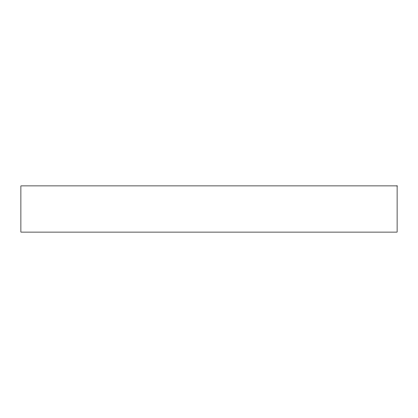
<?xml version="1.0" encoding="UTF-8"?>
<svg xmlns="http://www.w3.org/2000/svg" width="418" height="418" viewBox="0 0 418 418"><rect width="100%" height="100%" fill="white"/><g stroke="black" fill="none" stroke-linecap="round" stroke-linejoin="round"><path stroke-width="0.63" d="M397.1 185.9L20.9 185.9L20.9 232.1L397.1 232.1L397.1 185.9"/></g></svg>
